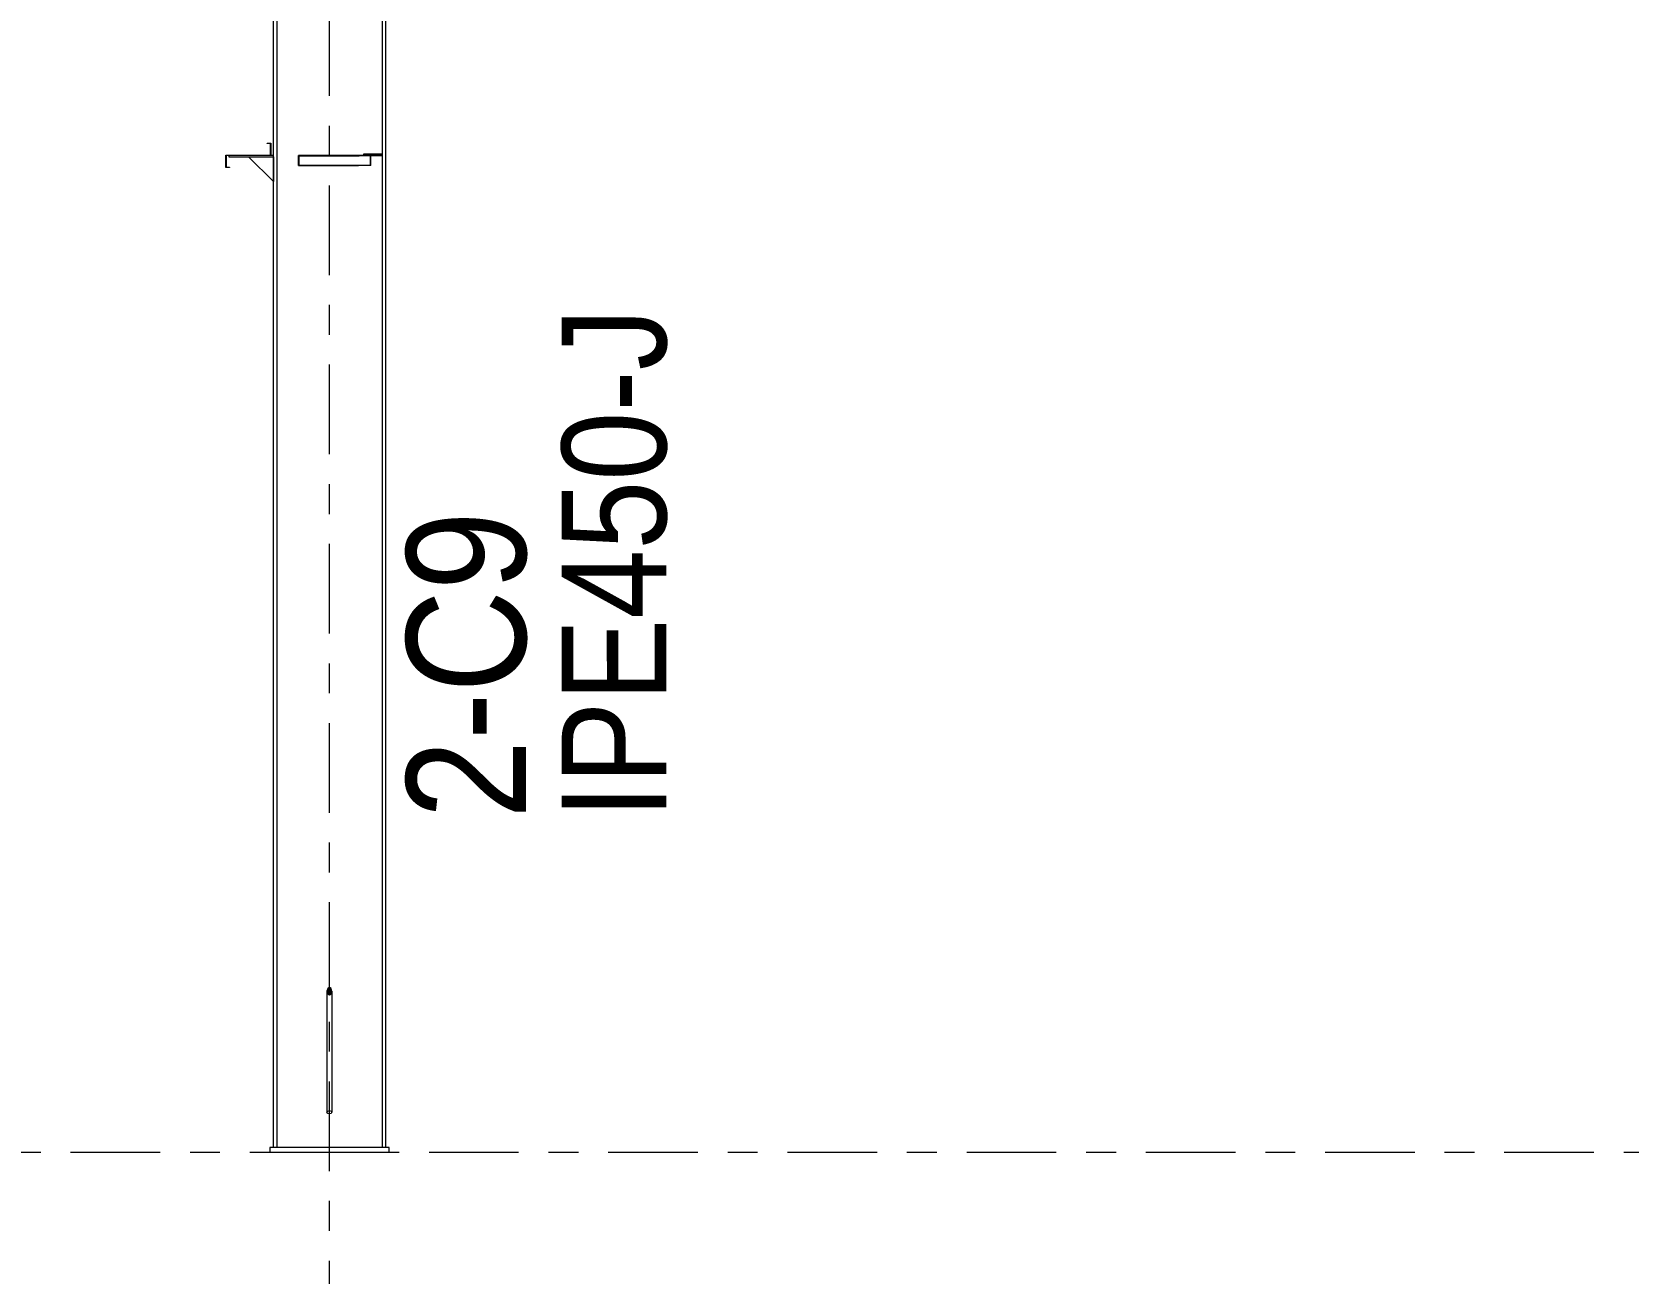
# Model space of a CAD drawing. Header units: millimetres. Extents: x -49 to 773, y -65 to 509.
# Drawn here: x 6.7 to 60.1, y 12.6 to 54.2 of the extents above; entities that cross this region are included whole.
import ezdxf

# ---------------------------------------------------------------- set-up
doc = ezdxf.new("R2010")
doc.units = ezdxf.units.MM
for name, pattern in [('XKITLINE00', [0]), ('XKITLINE02', [4, 2, -2]), ('XKITLINE03', [6, 3, -1, 1, -1])]:
    doc.linetypes.add(name, pattern=pattern)
for name, color, linetype, lineweight in [('Part', 2, 'Continuous', 0), ('PartMark', 7, 'Continuous', 0), ('S-grid', 1, 'Continuous', 0)]:
    doc.layers.add(name, color=color, linetype=linetype, lineweight=lineweight)
doc.styles.add('ARIAL', font='ARIAL.TTF')

# ---------------------------------------------------------------- blocks, each defined once
blk = doc.blocks.new('*A15')
at = {"layer": 'Part'}
blk.add_hatch(color=3, dxfattribs=at).paths.add_polyline_path([(16.667, 22.19), (16.726, 22.153), (16.75, 22.064), (16.726, 21.975), (16.667, 21.938), (16.608, 21.975), (16.583, 22.064), (16.608, 22.153)], flags=17)
blk = doc.blocks.new('*A16')
at = {"layer": 'Part'}
blk.add_hatch(color=3, dxfattribs=at).paths.add_polyline_path([(14.583, 50.443), (14.583, 50.458), (14.708, 50.458), (14.708, 50.042), (13.207, 50.042), (13.207, 49.655), (13.317, 49.655), (13.317, 49.64), (13.192, 49.64), (13.192, 50.057), (14.693, 50.057), (14.693, 50.443)], flags=17)
blk = doc.blocks.new('*A17')
at = {"layer": 'Part'}
blk.add_hatch(color=3, dxfattribs=at).paths.add_polyline_path([(14.583, 50.443), (14.583, 50.458), (14.708, 50.458), (14.708, 50.042), (13.207, 50.042), (13.207, 49.655), (13.317, 49.655), (13.317, 49.64), (13.192, 49.64), (13.192, 50.057), (14.693, 50.057), (14.693, 50.443)], flags=17)
blk = doc.blocks.new('*A20')
at = {"layer": 'Part'}
blk.add_hatch(color=3, dxfattribs=at).paths.add_polyline_path([(15.633, 49.708), (15.633, 50.042), (16.076, 50.042), (16.076, 50.025), (15.655, 50.025), (15.655, 49.708)], flags=17)
blk = doc.blocks.new('*A278')
at = {"layer": 'S-grid', "color": 1, "linetype": 'XKITLINE03', "lineweight": 0}
blk.add_line((-10, 16.667), (307.287, 16.667), dxfattribs=at)
blk = doc.blocks.new('*A320')
at = {"layer": 'S-grid', "color": 1, "linetype": 'XKITLINE03', "lineweight": 0}
blk.add_line((16.667, -7.962), (16.667, 92.076), dxfattribs=at)
blk = doc.blocks.new('*A322')
at = {"layer": 'Part', "color": 2, "linetype": 'XKITLINE00', "lineweight": 0}
for p, q in [((14.792, 16.833), (14.792, 91.465)), ((14.908, 91.373), (14.908, 88.344)), ((14.908, 88.26), (14.908, 16.833)), ((18.425, 88.601), (18.425, 88.344)), ((18.425, 88.26), (18.425, 82.542)), ((18.542, 88.509), (18.542, 82.542)), ((18.425, 82.208), (18.425, 16.833)), ((18.542, 82.208), (18.542, 16.833))]:
    blk.add_line(p, q, dxfattribs=at)
at = {"layer": 'Part', "color": 7, "linetype": 'XKITLINE02', "lineweight": 0}
for p, q in [((14.792, 91.465), (18.542, 88.509)), ((14.908, 88.344), (14.908, 88.26)), ((18.425, 88.344), (18.425, 88.26)), ((18.425, 82.542), (18.425, 82.208)), ((18.542, 82.542), (18.542, 82.208)), ((18.542, 16.833), (14.792, 16.833))]:
    blk.add_line(p, q, dxfattribs=at)
blk = doc.blocks.new('*A370')
at = {"layer": 'Part', "color": 2, "linetype": 'XKITLINE00', "lineweight": 0}
for p, q in [((16.608, 22.153), (16.583, 22.064)), ((16.583, 22.064), (16.583, 18.803)), ((16.583, 22.064), (16.608, 21.975)), ((16.667, 22.19), (16.608, 22.153)), ((16.608, 21.975), (16.667, 21.938)), ((16.726, 22.153), (16.667, 22.19)), ((16.667, 21.938), (16.726, 21.975)), ((16.75, 22.064), (16.726, 22.153)), ((16.726, 21.975), (16.75, 22.064)), ((16.75, 22.064), (16.75, 18.803))]:
    blk.add_line(p, q, dxfattribs=at)
at = {"layer": 'Part', "color": 7, "linetype": 'XKITLINE02', "lineweight": 0}
for p, q in [((16.583, 18.803), (16.583, 18.011)), ((16.75, 18.803), (16.75, 18.011)), ((16.583, 18.011), (16.608, 18.05)), ((16.608, 17.972), (16.583, 18.011)), ((16.608, 18.05), (16.667, 18.066)), ((16.667, 17.956), (16.608, 17.972)), ((16.667, 18.066), (16.726, 18.05)), ((16.726, 17.972), (16.667, 17.956)), ((16.726, 18.05), (16.75, 18.011)), ((16.75, 18.011), (16.726, 17.972))]:
    blk.add_line(p, q, dxfattribs=at)
blk = doc.blocks.new('*A371')
at = {"layer": 'Part', "color": 2, "linetype": 'XKITLINE00', "lineweight": 0}
for p, q in [((14.583, 50.458), (14.708, 50.458)), ((14.583, 50.443), (14.583, 50.458)), ((14.693, 50.443), (14.583, 50.443)), ((14.693, 50.057), (14.693, 50.443)), ((14.708, 50.458), (14.708, 50.042)), ((13.192, 49.64), (13.192, 50.057)), ((13.192, 50.057), (14.693, 50.057)), ((14.708, 50.042), (13.207, 50.042)), ((13.207, 50.042), (13.207, 49.655)), ((13.317, 49.64), (13.192, 49.64)), ((13.207, 49.655), (13.317, 49.655)), ((13.317, 49.655), (13.317, 49.64))]:
    blk.add_line(p, q, dxfattribs=at)
blk = doc.blocks.new('*A372')
at = {"layer": 'Part', "color": 2, "linetype": 'XKITLINE00', "lineweight": 0}
for p, q in [((14.583, 50.458), (14.708, 50.458)), ((14.583, 50.443), (14.583, 50.458)), ((14.693, 50.443), (14.583, 50.443)), ((14.693, 50.057), (14.693, 50.443)), ((14.708, 50.458), (14.708, 50.042)), ((13.192, 49.64), (13.192, 50.057)), ((13.192, 50.057), (14.693, 50.057)), ((14.708, 50.042), (13.207, 50.042)), ((13.207, 50.042), (13.207, 49.655)), ((13.317, 49.64), (13.192, 49.64)), ((13.207, 49.655), (13.317, 49.655)), ((13.317, 49.655), (13.317, 49.64))]:
    blk.add_line(p, q, dxfattribs=at)
blk = doc.blocks.new('*A377')
at = {"layer": 'Part', "color": 7, "linetype": 'XKITLINE02', "lineweight": 0}
for p, q in [((18.288, 50.042), (15.633, 50.042)), ((15.633, 49.708), (18.049, 49.708)), ((15.655, 50.025), (18.288, 50.025)), ((18.037, 49.708), (18.037, 50.042)), ((18.049, 49.708), (18.049, 50.025)), ((18.288, 50.025), (18.288, 50.042))]:
    blk.add_line(p, q, dxfattribs=at)
blk = doc.blocks.new('*A380')
at = {"layer": 'Part', "color": 2, "linetype": 'XKITLINE00', "lineweight": 0}
for p, q in [((13.292, 50.042), (13.292, 50)), ((13.292, 50), (14.792, 50)), ((14.792, 50.042), (14.708, 50.042))]:
    blk.add_line(p, q, dxfattribs=at)
at = {"layer": 'Part', "color": 7, "linetype": 'XKITLINE02', "lineweight": 0}
for p, q in [((14.708, 50.042), (13.292, 50.042)), ((14.792, 50), (14.792, 50.042))]:
    blk.add_line(p, q, dxfattribs=at)
blk = doc.blocks.new('*A381')
at = {"layer": 'Part', "color": 2, "linetype": 'XKITLINE00', "lineweight": 0}
for p, q in [((15.633, 49.708), (15.633, 50.042)), ((18.05, 50.042), (15.633, 50.042)), ((18.049, 49.708), (15.633, 49.708)), ((18.288, 50.025), (15.655, 50.025)), ((15.655, 49.708), (15.655, 50.025)), ((16.076, 50.042), (16.076, 50.025)), ((18.049, 49.708), (18.049, 50.025)), ((18.288, 50.042), (18.288, 50.025))]:
    blk.add_line(p, q, dxfattribs=at)
at = {"layer": 'Part', "color": 7, "linetype": 'XKITLINE02', "lineweight": 0}
for p, q in [((18.037, 49.708), (18.037, 50.042)), ((18.05, 50.042), (18.288, 50.042)), ((18.288, 50.042), (18.05, 50.042))]:
    blk.add_line(p, q, dxfattribs=at)
blk = doc.blocks.new('*A382')
at = {"layer": 'Part', "color": 2, "linetype": 'XKITLINE00', "lineweight": 0}
blk.add_line((14.792, 49.167), (13.958, 50), dxfattribs=at)
at = {"layer": 'Part', "color": 7, "linetype": 'XKITLINE02', "lineweight": 0}
for p, q in [((13.958, 50), (14.792, 50)), ((14.792, 50), (14.792, 49.167))]:
    blk.add_line(p, q, dxfattribs=at)
blk = doc.blocks.new('*A383')
at = {"layer": 'Part', "color": 2, "linetype": 'XKITLINE00', "lineweight": 0}
for p, q in [((14.667, 16.833), (14.667, 16.667)), ((18.667, 16.833), (14.667, 16.833)), ((14.667, 16.667), (18.667, 16.667)), ((18.667, 16.667), (18.667, 16.833))]:
    blk.add_line(p, q, dxfattribs=at)
blk = doc.blocks.new('*A384')
at = {"layer": 'Part', "color": 2, "linetype": 'XKITLINE00', "lineweight": 0}
for p, q in [((17.8, 50.083), (17.8, 50.042)), ((18.425, 50.083), (17.8, 50.083)), ((18.425, 50.042), (18.05, 50.042))]:
    blk.add_line(p, q, dxfattribs=at)
at = {"layer": 'Part', "color": 7, "linetype": 'XKITLINE02', "lineweight": 0}
for p, q in [((18.05, 50.042), (17.8, 50.042)), ((18.3, 50.042), (18.3, 50.083)), ((18.425, 50.083), (18.425, 50.042))]:
    blk.add_line(p, q, dxfattribs=at)
blk = doc.blocks.new('*A385')
at = {"layer": 'Part', "color": 7, "linetype": 'XKITLINE02', "lineweight": 0}
for p, q in [((18.425, 50.083), (17.8, 50.083)), ((17.8, 50.083), (17.8, 50.042)), ((17.8, 50.042), (18.425, 50.042)), ((18.3, 50.042), (18.3, 50.083)), ((18.425, 50.042), (18.425, 50.083))]:
    blk.add_line(p, q, dxfattribs=at)
blk = doc.blocks.new('*A1214')
at = {"layer": 'PartMark', "color": 7, "style": 'ARIAL', "width": 0.85}
blk.add_text('IPE450-J', height=3.5, rotation=90.0002, dxfattribs=at).set_placement((27.942, 27.833))
at = {"layer": 'PartMark', "color": 3, "style": 'ARIAL', "width": 0.85}
blk.add_text('2-C9', height=4, rotation=90.0002, dxfattribs=at).set_placement((23.242, 27.833))

msp = doc.modelspace()

# ---------------------------------------------------------------- block references
at = {"lineweight": 0}
for name in ['*A320', '*A322', '*A16', '*A17', '*A371', '*A372', '*A380', '*A382', '*A20', '*A377', '*A381', '*A384', '*A385', '*A1214', '*A15', '*A370', '*A278', '*A383']:
    msp.add_blockref(name, (0, 0), dxfattribs=at)

doc.saveas('drawing.dxf')
